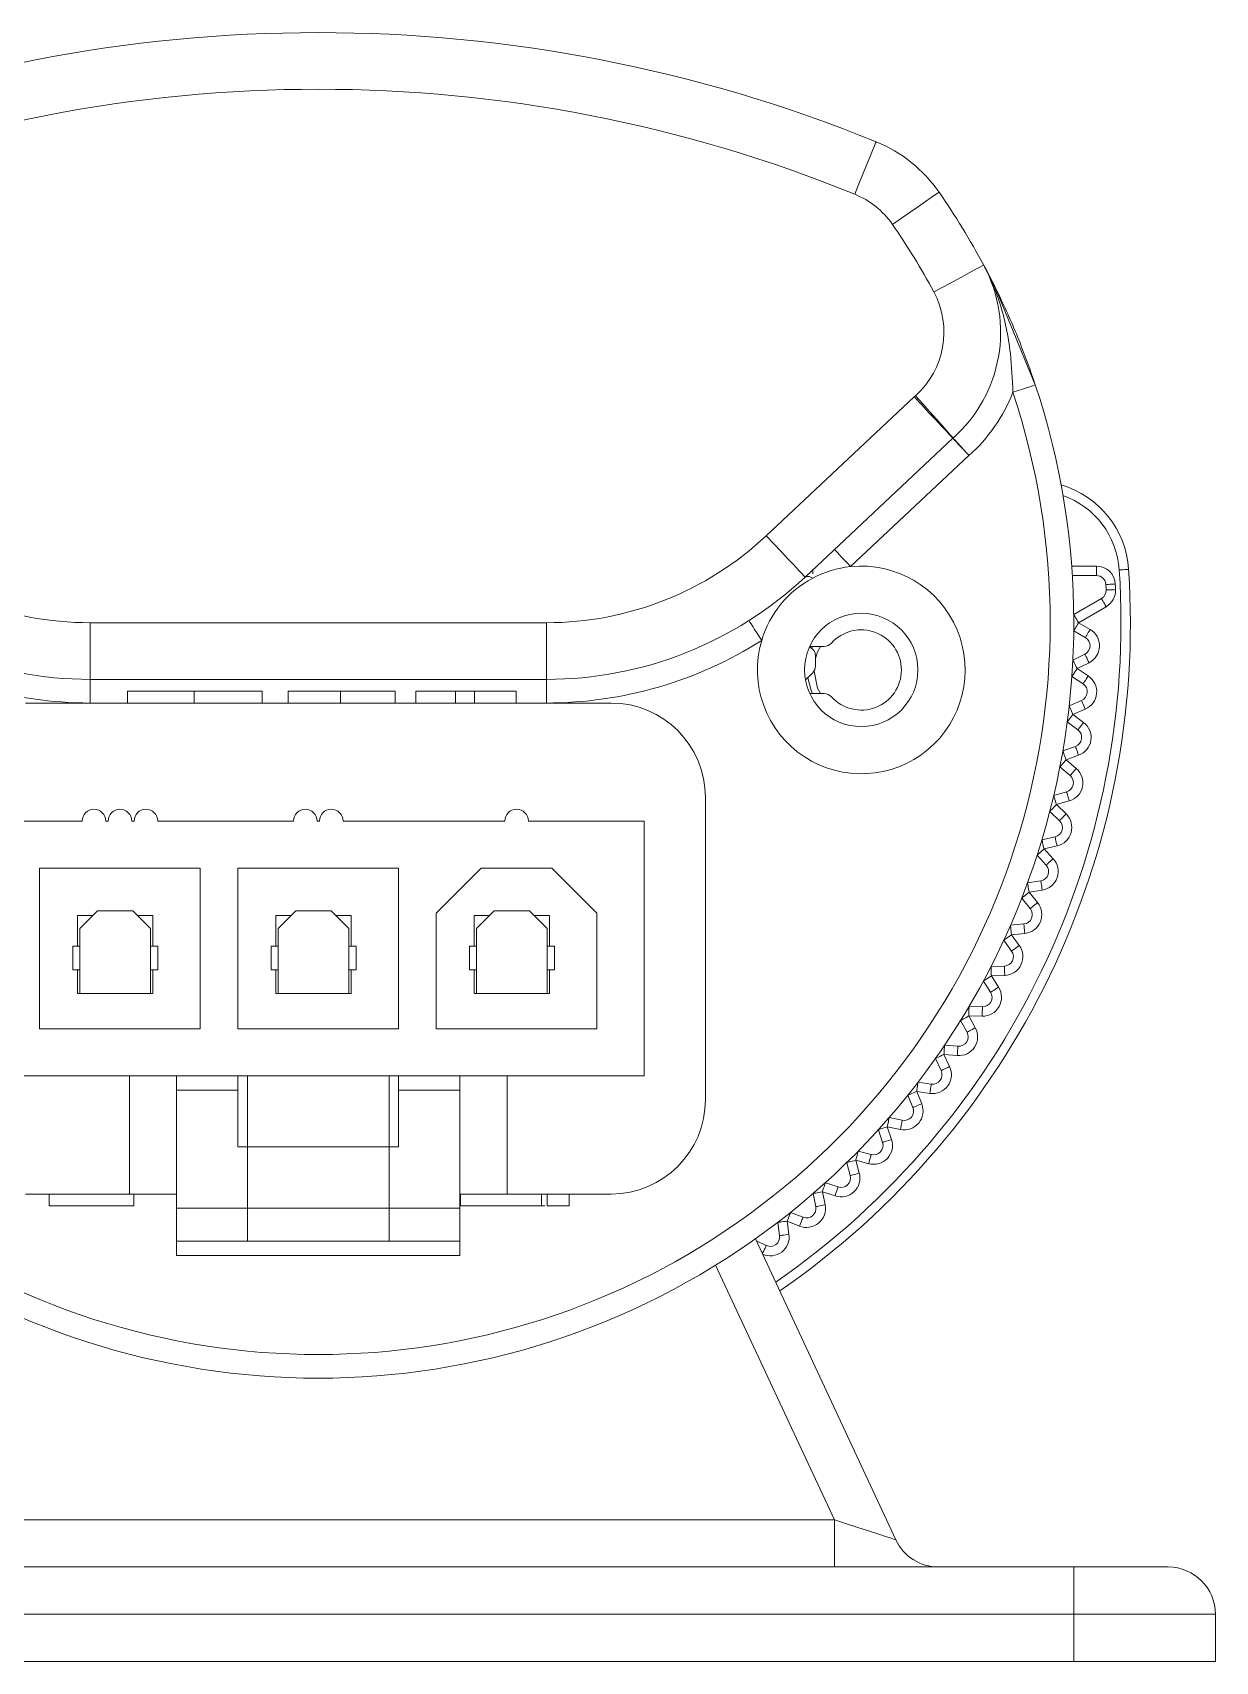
# Model space of a CAD drawing. Header units: inches. Extents: x -11 to 102, y -4 to 18.
# Drawn here: x 101.073 to 102.045, y 5.872 to 7.21 of the extents above; entities that cross this region are included whole.
import ezdxf

# ---------------------------------------------------------------- set-up
doc = ezdxf.new("R2010")
doc.units = ezdxf.units.IN
doc.header["$MEASUREMENT"] = 0

msp = doc.modelspace()

# ---------------------------------------------------------------- linework, layer by layer
at = {"color": 7, "linetype": 'Continuous', "lineweight": 15}
for p, q in [((101.676105, 6.796726), (101.797619, 6.910825)), ((101.829489, 6.876883), (101.707976, 6.762784)), ((101.842656, 6.862635), (101.745422, 6.771334)), ((101.714267, 6.768692), (101.714267, 6.765448)), ((101.947434, 6.764026), (101.927574, 6.764026)), ((101.947434, 6.771786), (101.947434, 6.764026)), ((101.928787, 6.731947), (101.951516, 6.745069)), ((101.955396, 6.738349), (101.932667, 6.725226)), ((101.120486, 6.725226), (101.495505, 6.725226)), ((101.120486, 6.678667), (101.120486, 6.725226)), ((101.495505, 6.678667), (101.495505, 6.725226)), ((101.932667, 6.725226), (101.942173, 6.719739)), ((101.938293, 6.713018), (101.928787, 6.718506)), ((101.723824, 6.705827), (101.711864, 6.705827)), ((101.71656, 6.698067), (101.71656, 6.689641)), ((101.928061, 6.694452), (101.93788, 6.699356)), ((101.714287, 6.684154), (101.708358, 6.678225)), ((101.936405, 6.674984), (101.927249, 6.681036)), ((101.941347, 6.692413), (101.931528, 6.68751)), ((101.931528, 6.68751), (101.940684, 6.681458)), ((101.495505, 6.678667), (101.120486, 6.678667)), ((101.120486, 6.659267), (101.120486, 6.678667)), ((101.151141, 6.659267), (101.151141, 6.668967)), ((101.205969, 6.659267), (101.205969, 6.668967)), ((101.261862, 6.659267), (101.261862, 6.668967)), ((101.283154, 6.659267), (101.283154, 6.668967)), ((101.326205, 6.659267), (101.326205, 6.668967)), ((101.371163, 6.659267), (101.371163, 6.668967)), ((101.388197, 6.659267), (101.388197, 6.668967)), ((101.420845, 6.668967), (101.388197, 6.668967)), ((101.420845, 6.659267), (101.420845, 6.668967)), ((101.43646, 6.668967), (101.420845, 6.668967)), ((101.43646, 6.659267), (101.43646, 6.668967)), ((101.470527, 6.668967), (101.43646, 6.668967)), ((101.470527, 6.659267), (101.470527, 6.668967)), ((101.495505, 6.659267), (101.495505, 6.678667)), ((101.711864, 6.667027), (101.723824, 6.667027)), ((101.548552, 6.659267), (101.067439, 6.659267)), ((101.925071, 6.657069), (101.935169, 6.661371)), ((101.93821, 6.654233), (101.928113, 6.64993)), ((101.932225, 6.637133), (101.923451, 6.643727)), ((101.928113, 6.64993), (101.936887, 6.643337)), ((101.91983, 6.619936), (101.930169, 6.62362)), ((101.932774, 6.616311), (101.922435, 6.612626)), ((101.922435, 6.612626), (101.930795, 6.605515)), ((101.925768, 6.599604), (101.917407, 6.606715)), ((101.912357, 6.583186), (101.922899, 6.58624)), ((101.626151, 6.333351), (101.626151, 6.581668)), ((101.925058, 6.578786), (101.914516, 6.575733)), ((101.914516, 6.575733), (101.922431, 6.56813)), ((101.113998, 6.562268), (101.040279, 6.562268)), ((101.133398, 6.562268), (101.135338, 6.562268)), ((101.154737, 6.562268), (101.156677, 6.562268)), ((101.287626, 6.562268), (101.176077, 6.562268)), ((101.307025, 6.562268), (101.308965, 6.562268)), ((101.461253, 6.562268), (101.328365, 6.562268)), ((101.575712, 6.562268), (101.480653, 6.562268)), ((101.575712, 6.352751), (101.575712, 6.562268)), ((101.917056, 6.562533), (101.90914, 6.570136)), ((101.902678, 6.546955), (101.913385, 6.549366)), ((101.906121, 6.526056), (101.898679, 6.534123)), ((101.91509, 6.541796), (101.904383, 6.539385)), ((101.904383, 6.539385), (101.911825, 6.531317)), ((101.079078, 6.523469), (101.210997, 6.523469)), ((101.079078, 6.391551), (101.079078, 6.523469)), ((101.210997, 6.523469), (101.210997, 6.391551)), ((101.242036, 6.523469), (101.373955, 6.523469)), ((101.242036, 6.391551), (101.242036, 6.523469)), ((101.373955, 6.523469), (101.373955, 6.391551)), ((101.404994, 6.486609), (101.441854, 6.523469)), ((101.441854, 6.523469), (101.500053, 6.523469)), ((101.500053, 6.523469), (101.536912, 6.486609)), ((101.890829, 6.511374), (101.901663, 6.513135)), ((101.893004, 6.490305), (101.886063, 6.498807)), ((101.902907, 6.505475), (101.892074, 6.503715)), ((101.892074, 6.503715), (101.899015, 6.495213)), ((101.110118, 6.484669), (101.122728, 6.484669)), ((101.110118, 6.45945), (101.110118, 6.484669)), ((101.112058, 6.474), (101.122728, 6.484669)), ((101.126608, 6.488549), (101.122728, 6.484669)), ((101.126608, 6.488549), (101.155707, 6.488549)), ((101.155707, 6.488549), (101.159587, 6.484669)), ((101.159587, 6.484669), (101.172197, 6.484669)), ((101.159587, 6.484669), (101.170257, 6.474)), ((101.172197, 6.484669), (101.172197, 6.45945)), ((101.273076, 6.484669), (101.285686, 6.484669)), ((101.273076, 6.45945), (101.273076, 6.484669)), ((101.275016, 6.474), (101.285686, 6.484669)), ((101.289566, 6.488549), (101.285686, 6.484669)), ((101.289566, 6.488549), (101.318665, 6.488549)), ((101.318665, 6.488549), (101.322545, 6.484669)), ((101.322545, 6.484669), (101.335155, 6.484669)), ((101.322545, 6.484669), (101.333215, 6.474)), ((101.335155, 6.484669), (101.335155, 6.45945)), ((101.404994, 6.391551), (101.404994, 6.486609)), ((101.436034, 6.484669), (101.448644, 6.484669)), ((101.436034, 6.45945), (101.436034, 6.484669)), ((101.437974, 6.474), (101.448644, 6.484669)), ((101.452524, 6.488549), (101.448644, 6.484669)), ((101.452524, 6.488549), (101.481623, 6.488549)), ((101.481623, 6.488549), (101.485503, 6.484669)), ((101.485503, 6.484669), (101.498113, 6.484669)), ((101.485503, 6.484669), (101.496173, 6.474)), ((101.498113, 6.484669), (101.498113, 6.45945)), ((101.536912, 6.486609), (101.536912, 6.391551)), ((101.112058, 6.45945), (101.112058, 6.474)), ((101.170257, 6.474), (101.170257, 6.45945)), ((101.275016, 6.45945), (101.275016, 6.474)), ((101.333215, 6.474), (101.333215, 6.45945)), ((101.437974, 6.45945), (101.437974, 6.474)), ((101.496173, 6.474), (101.496173, 6.45945)), ((101.876854, 6.476574), (101.887774, 6.477677)), ((101.888554, 6.469956), (101.877634, 6.468853)), ((101.877634, 6.468853), (101.884049, 6.459948)), ((101.106238, 6.45945), (101.110118, 6.45945)), ((101.106238, 6.44005), (101.106238, 6.45945)), ((101.110118, 6.45945), (101.112058, 6.45945)), ((101.112058, 6.44005), (101.112058, 6.45945)), ((101.170257, 6.45945), (101.172197, 6.45945)), ((101.170257, 6.45945), (101.170257, 6.44005)), ((101.172197, 6.45945), (101.176077, 6.45945)), ((101.176077, 6.45945), (101.176077, 6.44005)), ((101.269196, 6.45945), (101.273076, 6.45945)), ((101.269196, 6.44005), (101.269196, 6.45945)), ((101.273076, 6.45945), (101.275016, 6.45945)), ((101.275016, 6.44005), (101.275016, 6.45945)), ((101.333215, 6.45945), (101.335155, 6.45945)), ((101.333215, 6.45945), (101.333215, 6.44005)), ((101.335155, 6.45945), (101.339035, 6.45945)), ((101.339035, 6.45945), (101.339035, 6.44005)), ((101.432154, 6.45945), (101.436034, 6.45945)), ((101.432154, 6.44005), (101.432154, 6.45945)), ((101.436034, 6.45945), (101.437974, 6.45945)), ((101.437974, 6.44005), (101.437974, 6.45945)), ((101.496173, 6.45945), (101.498113, 6.45945)), ((101.496173, 6.45945), (101.496173, 6.44005)), ((101.498113, 6.45945), (101.501993, 6.45945)), ((101.501993, 6.45945), (101.501993, 6.44005)), ((101.877753, 6.455412), (101.871337, 6.464317)), ((101.110118, 6.44005), (101.106238, 6.44005)), ((101.110118, 6.42065), (101.110118, 6.44005)), ((101.112058, 6.44005), (101.110118, 6.44005)), ((101.112058, 6.42065), (101.112058, 6.44005)), ((101.170257, 6.44005), (101.170257, 6.42065)), ((101.172197, 6.44005), (101.170257, 6.44005)), ((101.172197, 6.44005), (101.172197, 6.42065)), ((101.176077, 6.44005), (101.172197, 6.44005)), ((101.273076, 6.44005), (101.269196, 6.44005)), ((101.273076, 6.42065), (101.273076, 6.44005)), ((101.275016, 6.44005), (101.273076, 6.44005)), ((101.275016, 6.42065), (101.275016, 6.44005)), ((101.333215, 6.44005), (101.333215, 6.42065)), ((101.335155, 6.44005), (101.333215, 6.44005)), ((101.335155, 6.44005), (101.335155, 6.42065)), ((101.339035, 6.44005), (101.335155, 6.44005)), ((101.436034, 6.44005), (101.432154, 6.44005)), ((101.436034, 6.42065), (101.436034, 6.44005)), ((101.437974, 6.44005), (101.436034, 6.44005)), ((101.437974, 6.42065), (101.437974, 6.44005)), ((101.496173, 6.44005), (101.496173, 6.42065)), ((101.498113, 6.44005), (101.496173, 6.44005)), ((101.501993, 6.44005), (101.498113, 6.44005)), ((101.498113, 6.44005), (101.498113, 6.42065)), ((101.860803, 6.44268), (101.871769, 6.443122)), ((101.860422, 6.421503), (101.854556, 6.430779)), ((101.872082, 6.435369), (101.861115, 6.434927)), ((101.861115, 6.434927), (101.866981, 6.42565)), ((101.110118, 6.42065), (101.172197, 6.42065)), ((101.273076, 6.42065), (101.335155, 6.42065)), ((101.436034, 6.42065), (101.498113, 6.42065)), ((101.842578, 6.40206), (101.847873, 6.392446)), ((101.853551, 6.401839), (101.842578, 6.40206)), ((101.842734, 6.409818), (101.853708, 6.409597)), ((101.210997, 6.391551), (101.079078, 6.391551)), ((101.373955, 6.391551), (101.242036, 6.391551)), ((101.536912, 6.391551), (101.404994, 6.391551)), ((101.841076, 6.388702), (101.835781, 6.398316)), ((101.822715, 6.378107), (101.833655, 6.377224)), ((101.819785, 6.35713), (101.81508, 6.367046)), ((101.82209, 6.370372), (101.826796, 6.360456)), ((101.83303, 6.369489), (101.82209, 6.370372)), ((101.249796, 6.352751), (101.040279, 6.352751)), ((101.152797, 6.352751), (101.152797, 6.255752)), ((101.191597, 6.341111), (101.191597, 6.352751)), ((101.242036, 6.341111), (101.242036, 6.352751)), ((101.366195, 6.352751), (101.249796, 6.352751)), ((101.249796, 6.294552), (101.249796, 6.352751)), ((101.366195, 6.294552), (101.366195, 6.352751)), ((101.575712, 6.352751), (101.366195, 6.352751)), ((101.373955, 6.341111), (101.373955, 6.352751)), ((101.424394, 6.352751), (101.424394, 6.341111)), ((101.463193, 6.352751), (101.463193, 6.255752)), ((101.800817, 6.347662), (101.811684, 6.34612)), ((101.242036, 6.341111), (101.191597, 6.341111)), ((101.191597, 6.244113), (101.191597, 6.341111)), ((101.242036, 6.294552), (101.242036, 6.341111)), ((101.424394, 6.341111), (101.373955, 6.341111)), ((101.373955, 6.341111), (101.373955, 6.294552)), ((101.424394, 6.244113), (101.424394, 6.341111)), ((101.796626, 6.3269), (101.792528, 6.337082)), ((101.799727, 6.339979), (101.803825, 6.329797)), ((101.810594, 6.338437), (101.799727, 6.339979)), ((101.777121, 6.318595), (101.787875, 6.3164)), ((101.771684, 6.298124), (101.768209, 6.308535)), ((101.775569, 6.310992), (101.779045, 6.300581)), ((101.786323, 6.308797), (101.775569, 6.310992)), ((101.242036, 6.294552), (101.249796, 6.294552)), ((101.249796, 6.294552), (101.249796, 6.244113)), ((101.249796, 6.294552), (101.366195, 6.294552)), ((101.366195, 6.244113), (101.366195, 6.294552)), ((101.366195, 6.294552), (101.373955, 6.294552)), ((101.74505, 6.270907), (101.74221, 6.281508)), ((101.749705, 6.283517), (101.752546, 6.272915)), ((101.760307, 6.280676), (101.749705, 6.283517)), ((101.751714, 6.291012), (101.762315, 6.288171)), ((101.724687, 6.265013), (101.735098, 6.261538)), ((101.067439, 6.255752), (101.152797, 6.255752)), ((101.086909, 6.246053), (101.086909, 6.255752)), ((101.152797, 6.255752), (101.191597, 6.255752)), ((101.156464, 6.246053), (101.156464, 6.255752)), ((101.424394, 6.255752), (101.463193, 6.255752)), ((101.424826, 6.246053), (101.424826, 6.255752)), ((101.463193, 6.255752), (101.548552, 6.255752)), ((101.491432, 6.246053), (101.491432, 6.255752)), ((101.495958, 6.255752), (101.495958, 6.246053)), ((101.49596, 6.246053), (101.49596, 6.255752)), ((101.514177, 6.246053), (101.514177, 6.255752)), ((101.716822, 6.245347), (101.714626, 6.256101)), ((101.72223, 6.257653), (101.724425, 6.246899)), ((101.73264, 6.254177), (101.72223, 6.257653)), ((101.086909, 6.246053), (101.156464, 6.246053)), ((101.191597, 6.244113), (101.249796, 6.244113)), ((101.191597, 6.216953), (101.191597, 6.244113)), ((101.249796, 6.244113), (101.366195, 6.244113)), ((101.249796, 6.244113), (101.249796, 6.216953)), ((101.366195, 6.216953), (101.366195, 6.244113)), ((101.366195, 6.244113), (101.424394, 6.244113)), ((101.424394, 6.246053), (101.424826, 6.246053)), ((101.424394, 6.216953), (101.424394, 6.244113)), ((101.424826, 6.246053), (101.491432, 6.246053)), ((101.491432, 6.246053), (101.494105, 6.246053)), ((101.49596, 6.246053), (101.514177, 6.246053)), ((101.69614, 6.240694), (101.706322, 6.236596)), ((101.687102, 6.221538), (101.685559, 6.232405)), ((101.693242, 6.233495), (101.694784, 6.222628)), ((101.703424, 6.229397), (101.693242, 6.233495)), ((101.249796, 6.216953), (101.191597, 6.216953)), ((101.191597, 6.216953), (101.191597, 6.205313)), ((101.366195, 6.216953), (101.249796, 6.216953)), ((101.424394, 6.216953), (101.366195, 6.216953)), ((101.424394, 6.205313), (101.424394, 6.216953)), ((101.667228, 6.218932), (101.782543, 5.971638)), ((101.668, 6.217277), (101.676092, 6.213437)), ((101.424394, 6.205313), (101.191597, 6.205313)), ((100.883905, 5.988036), (101.732086, 5.988036)), ((101.732086, 5.949236), (101.732086, 5.988036)), ((100.687203, 5.949236), (101.928787, 5.949236)), ((101.928787, 5.949236), (102.006386, 5.949236)), ((101.928787, 5.910437), (101.928787, 5.949236)), ((101.928787, 5.910437), (100.687203, 5.910437)), ((102.045186, 5.910437), (101.928787, 5.910437)), ((101.928787, 5.871637), (101.928787, 5.910437)), ((102.045186, 5.910437), (102.045186, 5.871637)), ((101.928787, 5.871637), (100.687203, 5.871637)), ((102.045186, 5.871637), (101.928787, 5.871637))]:
    msp.add_line(p, q, dxfattribs=at)
at = {"color": 8, "linetype": 'Continuous', "lineweight": 15}
for p, q in [((101.927039, 6.771786), (101.947434, 6.771786)), ((101.713448, 6.704281), (101.714161, 6.705827)), ((101.732086, 5.988036), (101.634528, 6.19725))]:
    msp.add_line(p, q, dxfattribs=at)
at = {"color": 7, "linetype": 'Continuous', "lineweight": 15, "flags": 128}
for points in [[(101.748773, 7.077393), (101.752197, 7.085806), (101.75549, 7.093896), (101.758525, 7.101351), (101.761185, 7.107886), (101.763368, 7.113249), (101.76499, 7.117234), (101.765988, 7.119688), (101.766326, 7.120517)], [(101.779829, 7.052512), (101.787293, 7.057689), (101.79447, 7.062667), (101.801084, 7.067255), (101.806881, 7.071276), (101.811639, 7.074576), (101.815174, 7.077028), (101.817351, 7.078539), (101.818086, 7.079048)], [(101.813809, 6.997064), (101.82181, 7.001364), (101.829504, 7.005498), (101.836594, 7.009309), (101.842809, 7.012649), (101.847909, 7.01539), (101.851699, 7.017427), (101.854033, 7.018681), (101.854821, 7.019105)], [(101.897202, 6.920721), (101.863899, 7.001548), (101.855856, 7.017171)], [(101.897202, 6.920721), (101.896848, 6.920604), (101.8958, 6.920256), (101.894099, 6.919692), (101.891809, 6.918932), (101.889019, 6.918006), (101.885836, 6.91695), (101.882381, 6.915804), (101.878789, 6.914612)], [(101.797619, 6.910825), (101.803836, 6.904203), (101.809815, 6.897836), (101.815325, 6.891968), (101.820154, 6.886824), (101.824118, 6.882603), (101.827063, 6.879467), (101.828877, 6.877535), (101.829489, 6.876883)], [(101.798703, 6.911816), (101.804739, 6.905028), (101.810544, 6.898502), (101.815893, 6.892487), (101.820582, 6.887215), (101.82443, 6.882888), (101.827289, 6.879673), (101.82905, 6.877693), (101.829644, 6.877025)], [(101.676105, 6.796726), (101.682323, 6.790104), (101.688301, 6.783737), (101.693811, 6.777869), (101.698641, 6.772726), (101.702604, 6.768505), (101.70555, 6.765368), (101.707363, 6.763437), (101.707976, 6.762784)], [(101.732143, 6.785477), (101.732398, 6.785205), (101.733153, 6.7844), (101.73438, 6.783093), (101.736032, 6.781334), (101.738044, 6.779191), (101.74034, 6.776746), (101.742831, 6.774093), (101.745422, 6.771334)], [(101.973901, 6.769131), (101.973752, 6.769121), (101.973312, 6.769092), (101.972596, 6.769045), (101.971633, 6.768982), (101.97046, 6.768904), (101.969121, 6.768816), (101.967669, 6.76872), (101.966158, 6.768621)], [(101.962936, 6.757018), (101.961424, 6.756945), (101.95997, 6.756874), (101.95863, 6.756809), (101.957455, 6.756752), (101.956491, 6.756706), (101.955775, 6.756671), (101.955334, 6.756649), (101.955185, 6.756642)], [(101.963142, 6.752433), (101.96163, 6.75237), (101.960175, 6.75231), (101.958835, 6.752254), (101.95766, 6.752205), (101.956696, 6.752165), (101.955979, 6.752136), (101.955538, 6.752117), (101.955389, 6.752111)], [(101.955396, 6.738349), (101.954639, 6.73966), (101.953911, 6.74092), (101.95324, 6.742082), (101.952652, 6.743101), (101.95217, 6.743936), (101.951811, 6.744557), (101.95159, 6.74494), (101.951516, 6.745069)], [(101.672352, 6.710692), (101.670323, 6.713887), (101.668371, 6.716959), (101.666573, 6.71979), (101.664997, 6.722271), (101.663703, 6.724307), (101.662742, 6.725821), (101.66215, 6.726752), (101.66195, 6.727067)], [(101.932667, 6.725226), (101.93191, 6.726537), (101.931183, 6.727798), (101.930512, 6.72896), (101.929924, 6.729978), (101.929441, 6.730814), (101.929083, 6.731435), (101.928862, 6.731817), (101.928787, 6.731947)], [(101.932667, 6.725226), (101.93191, 6.723915), (101.931183, 6.722655), (101.930512, 6.721493), (101.929924, 6.720474), (101.929441, 6.719639), (101.929083, 6.719018), (101.928862, 6.718635), (101.928787, 6.718506)], [(101.942173, 6.719739), (101.941416, 6.718428), (101.940688, 6.717167), (101.940017, 6.716005), (101.939429, 6.714987), (101.938946, 6.714151), (101.938588, 6.71353), (101.938367, 6.713147), (101.938293, 6.713018)], [(101.71656, 6.695884), (101.718344, 6.701275), (101.720588, 6.705827)], [(101.931528, 6.68751), (101.930851, 6.688864), (101.930201, 6.690166), (101.929601, 6.691367), (101.929076, 6.692419), (101.928645, 6.693282), (101.928324, 6.693923), (101.928127, 6.694318), (101.928061, 6.694452)], [(101.941347, 6.692413), (101.94067, 6.693768), (101.94002, 6.69507), (101.939421, 6.69627), (101.938895, 6.697322), (101.938464, 6.698186), (101.938144, 6.698827), (101.937946, 6.699222), (101.93788, 6.699356)], [(101.720588, 6.667027), (101.718344, 6.671579), (101.7154, 6.685559)], [(101.931528, 6.68751), (101.930693, 6.686247), (101.92989, 6.685032), (101.929151, 6.683913), (101.928502, 6.682932), (101.92797, 6.682127), (101.927575, 6.681529), (101.927331, 6.68116), (101.927249, 6.681036)], [(101.940684, 6.681458), (101.939849, 6.680195), (101.939047, 6.678981), (101.938307, 6.677861), (101.937659, 6.67688), (101.937127, 6.676075), (101.936731, 6.675477), (101.936488, 6.675109), (101.936405, 6.674984)], [(101.928113, 6.64993), (101.927519, 6.651323), (101.926949, 6.652662), (101.926423, 6.653897), (101.925962, 6.654978), (101.925584, 6.655866), (101.925303, 6.656526), (101.92513, 6.656932), (101.925071, 6.657069)], [(101.93821, 6.654233), (101.937617, 6.655625), (101.937046, 6.656964), (101.93652, 6.658199), (101.936059, 6.659281), (101.935681, 6.660168), (101.9354, 6.660828), (101.935227, 6.661234), (101.935169, 6.661371)], [(101.928113, 6.64993), (101.927203, 6.64872), (101.926329, 6.647556), (101.925523, 6.646484), (101.924817, 6.645544), (101.924237, 6.644772), (101.923806, 6.644199), (101.923541, 6.643846), (101.923451, 6.643727)], [(101.936887, 6.643337), (101.935978, 6.642127), (101.935103, 6.640963), (101.934297, 6.63989), (101.933591, 6.63895), (101.933011, 6.638179), (101.93258, 6.637606), (101.932315, 6.637253), (101.932225, 6.637133)], [(101.922435, 6.612626), (101.921454, 6.611473), (101.920511, 6.610364), (101.919642, 6.609342), (101.91888, 6.608447), (101.918255, 6.607711), (101.91779, 6.607165), (101.917504, 6.606829), (101.917407, 6.606715)], [(101.922435, 6.612626), (101.921927, 6.614052), (101.921438, 6.615423), (101.920988, 6.616687), (101.920593, 6.617795), (101.920269, 6.618704), (101.920028, 6.619379), (101.91988, 6.619795), (101.91983, 6.619936)], [(101.932774, 6.616311), (101.932266, 6.617737), (101.931777, 6.619108), (101.931327, 6.620372), (101.930932, 6.621479), (101.930608, 6.622388), (101.930367, 6.623064), (101.930219, 6.62348), (101.930169, 6.62362)], [(101.930795, 6.605515), (101.929815, 6.604362), (101.928871, 6.603253), (101.928002, 6.602231), (101.92724, 6.601335), (101.926615, 6.6006), (101.92615, 6.600054), (101.925864, 6.599718), (101.925768, 6.599604)], [(101.925058, 6.578786), (101.924637, 6.58024), (101.924232, 6.581639), (101.923858, 6.582927), (101.923531, 6.584057), (101.923263, 6.584984), (101.923063, 6.585672), (101.92294, 6.586096), (101.922899, 6.58624)], [(101.914516, 6.575733), (101.913467, 6.574641), (101.912458, 6.573591), (101.911529, 6.572623), (101.910715, 6.571775), (101.910046, 6.571079), (101.909549, 6.570562), (101.909243, 6.570244), (101.90914, 6.570136)], [(101.914516, 6.575733), (101.914094, 6.577187), (101.913689, 6.578585), (101.913316, 6.579874), (101.912989, 6.581003), (101.91272, 6.58193), (101.912521, 6.582619), (101.912398, 6.583043), (101.912357, 6.583186)], [(101.922431, 6.56813), (101.921382, 6.567038), (101.920374, 6.565988), (101.919445, 6.56502), (101.91863, 6.564172), (101.917962, 6.563476), (101.917465, 6.562959), (101.917159, 6.562641), (101.917056, 6.562533)], [(101.904383, 6.539385), (101.90405, 6.540861), (101.90373, 6.542282), (101.903436, 6.54359), (101.903177, 6.544738), (101.902965, 6.545679), (101.902808, 6.546379), (101.902711, 6.546809), (101.902678, 6.546955)], [(101.91509, 6.541796), (101.914758, 6.543273), (101.914438, 6.544693), (101.914143, 6.546002), (101.913885, 6.547149), (101.913673, 6.548091), (101.913515, 6.54879), (101.913418, 6.549221), (101.913385, 6.549366)], [(101.904383, 6.539385), (101.90327, 6.538358), (101.9022, 6.537371), (101.901214, 6.536461), (101.90035, 6.535664), (101.89964, 6.53501), (101.899113, 6.534523), (101.898789, 6.534224), (101.898679, 6.534123)], [(101.911825, 6.531317), (101.910712, 6.530291), (101.909642, 6.529304), (101.908656, 6.528394), (101.907792, 6.527597), (101.907083, 6.526942), (101.906555, 6.526456), (101.906231, 6.526157), (101.906121, 6.526056)], [(101.892074, 6.503715), (101.891831, 6.505209), (101.891598, 6.506646), (101.891382, 6.50797), (101.891194, 6.509131), (101.891039, 6.510083), (101.890924, 6.510791), (101.890853, 6.511227), (101.890829, 6.511374)], [(101.902907, 6.505475), (101.902664, 6.50697), (101.902431, 6.508406), (101.902216, 6.509731), (101.902027, 6.510891), (101.901872, 6.511844), (101.901757, 6.512552), (101.901686, 6.512987), (101.901663, 6.513135)], [(101.892074, 6.503715), (101.890901, 6.502757), (101.889774, 6.501837), (101.888734, 6.500988), (101.887824, 6.500244), (101.887076, 6.499634), (101.886521, 6.499181), (101.886178, 6.498901), (101.886063, 6.498807)], [(101.899015, 6.495213), (101.897843, 6.494255), (101.896715, 6.493335), (101.895676, 6.492486), (101.894765, 6.491743), (101.894017, 6.491132), (101.893462, 6.490679), (101.89312, 6.490399), (101.893004, 6.490305)], [(101.877634, 6.468853), (101.876405, 6.467968), (101.875224, 6.467117), (101.874136, 6.466333), (101.873182, 6.465646), (101.872399, 6.465082), (101.871817, 6.464662), (101.871458, 6.464404), (101.871337, 6.464317)], [(101.877634, 6.468853), (101.877481, 6.470359), (101.877335, 6.471808), (101.8772, 6.473142), (101.877082, 6.474312), (101.876985, 6.475272), (101.876913, 6.475986), (101.876869, 6.476425), (101.876854, 6.476574)], [(101.888554, 6.469956), (101.888401, 6.471462), (101.888255, 6.472911), (101.88812, 6.474246), (101.888002, 6.475416), (101.887905, 6.476376), (101.887833, 6.477089), (101.887789, 6.477529), (101.887774, 6.477677)], [(101.884049, 6.459948), (101.882821, 6.459063), (101.88164, 6.458212), (101.880551, 6.457428), (101.879597, 6.45674), (101.878814, 6.456176), (101.878232, 6.455757), (101.877874, 6.455499), (101.877753, 6.455412)], [(101.861115, 6.434927), (101.861054, 6.436439), (101.860995, 6.437894), (101.860941, 6.439235), (101.860894, 6.440409), (101.860855, 6.441374), (101.860826, 6.44209), (101.860809, 6.442531), (101.860803, 6.44268)], [(101.872082, 6.435369), (101.872021, 6.436881), (101.871962, 6.438336), (101.871908, 6.439676), (101.871861, 6.440851), (101.871822, 6.441816), (101.871793, 6.442532), (101.871775, 6.442973), (101.871769, 6.443122)], [(101.861115, 6.434927), (101.859835, 6.434118), (101.858605, 6.43334), (101.857471, 6.432623), (101.856477, 6.431994), (101.855662, 6.431478), (101.855056, 6.431095), (101.854682, 6.430859), (101.854556, 6.430779)], [(101.866981, 6.42565), (101.865702, 6.424841), (101.864471, 6.424063), (101.863337, 6.423346), (101.862343, 6.422718), (101.861528, 6.422202), (101.860922, 6.421819), (101.860548, 6.421583), (101.860422, 6.421503)], [(101.842578, 6.40206), (101.841252, 6.40133), (101.839977, 6.400627), (101.838802, 6.39998), (101.837772, 6.399413), (101.836926, 6.398947), (101.836298, 6.398601), (101.835912, 6.398388), (101.835781, 6.398316)], [(101.842578, 6.40206), (101.842608, 6.403574), (101.842638, 6.405029), (101.842665, 6.40637), (101.842688, 6.407546), (101.842708, 6.408511), (101.842722, 6.409228), (101.842731, 6.409669), (101.842734, 6.409818)], [(101.853551, 6.401839), (101.853582, 6.403353), (101.853611, 6.404808), (101.853638, 6.406149), (101.853662, 6.407325), (101.853681, 6.40829), (101.853696, 6.409007), (101.853705, 6.409448), (101.853708, 6.409597)], [(101.847873, 6.392446), (101.846547, 6.391716), (101.845272, 6.391014), (101.844097, 6.390366), (101.843067, 6.389799), (101.842222, 6.389333), (101.841594, 6.388987), (101.841207, 6.388774), (101.841076, 6.388702)], [(101.82209, 6.370372), (101.822212, 6.371881), (101.822329, 6.373332), (101.822437, 6.374669), (101.822532, 6.375842), (101.82261, 6.376803), (101.822667, 6.377518), (101.822703, 6.377958), (101.822715, 6.378107)], [(101.83303, 6.369489), (101.833152, 6.370998), (101.833269, 6.372449), (101.833377, 6.373786), (101.833472, 6.374958), (101.83355, 6.37592), (101.833607, 6.376635), (101.833643, 6.377075), (101.833655, 6.377224)], [(101.82209, 6.370372), (101.820723, 6.369723), (101.819407, 6.369099), (101.818195, 6.368524), (101.817133, 6.36802), (101.816261, 6.367606), (101.815613, 6.367299), (101.815214, 6.36711), (101.81508, 6.367046)], [(101.826796, 6.360456), (101.825428, 6.359807), (101.824113, 6.359183), (101.822901, 6.358608), (101.821838, 6.358104), (101.820966, 6.35769), (101.820318, 6.357383), (101.81992, 6.357194), (101.819785, 6.35713)], [(101.799727, 6.339979), (101.79994, 6.341478), (101.800144, 6.34292), (101.800333, 6.344248), (101.800498, 6.345412), (101.800633, 6.346367), (101.800734, 6.347077), (101.800796, 6.347515), (101.800817, 6.347662)], [(101.810594, 6.338437), (101.810806, 6.339936), (101.811011, 6.341377), (101.811199, 6.342706), (101.811365, 6.34387), (101.8115, 6.344825), (101.811601, 6.345535), (101.811663, 6.345973), (101.811684, 6.34612)], [(101.799727, 6.339979), (101.798322, 6.339414), (101.796972, 6.338871), (101.795727, 6.33837), (101.794637, 6.337931), (101.793741, 6.33757), (101.793076, 6.337303), (101.792666, 6.337138), (101.792528, 6.337082)], [(101.775569, 6.310992), (101.775872, 6.312476), (101.776163, 6.313902), (101.776431, 6.315216), (101.776667, 6.316368), (101.77686, 6.317314), (101.777003, 6.318017), (101.777091, 6.318449), (101.777121, 6.318595)], [(101.803825, 6.329797), (101.80242, 6.329232), (101.80107, 6.328689), (101.799825, 6.328188), (101.798734, 6.327749), (101.797839, 6.327389), (101.797174, 6.327121), (101.796764, 6.326956), (101.796626, 6.3269)], [(101.775569, 6.310992), (101.774133, 6.310513), (101.772752, 6.310052), (101.77148, 6.309627), (101.770364, 6.309255), (101.769449, 6.308949), (101.768769, 6.308722), (101.76835, 6.308582), (101.768209, 6.308535)], [(101.786323, 6.308797), (101.786626, 6.31028), (101.786917, 6.311706), (101.787185, 6.313021), (101.78742, 6.314173), (101.787613, 6.315119), (101.787757, 6.315821), (101.787845, 6.316254), (101.787875, 6.3164)], [(101.779045, 6.300581), (101.777609, 6.300102), (101.776228, 6.299641), (101.774955, 6.299216), (101.77384, 6.298844), (101.772925, 6.298538), (101.772244, 6.298311), (101.771826, 6.298171), (101.771684, 6.298124)], [(101.749705, 6.283517), (101.748243, 6.283125), (101.746837, 6.282748), (101.745541, 6.282401), (101.744405, 6.282096), (101.743473, 6.281847), (101.74278, 6.281661), (101.742354, 6.281547), (101.74221, 6.281508)], [(101.749705, 6.283517), (101.750097, 6.284979), (101.750474, 6.286385), (101.750821, 6.287681), (101.751125, 6.288817), (101.751375, 6.289749), (101.751561, 6.290442), (101.751675, 6.290868), (101.751714, 6.291012)], [(101.760307, 6.280676), (101.760699, 6.282138), (101.761075, 6.283544), (101.761423, 6.28484), (101.761727, 6.285976), (101.761977, 6.286908), (101.762162, 6.287601), (101.762277, 6.288027), (101.762315, 6.288171)], [(101.72223, 6.257653), (101.722709, 6.259089), (101.72317, 6.260469), (101.723595, 6.261742), (101.723967, 6.262857), (101.724273, 6.263773), (101.7245, 6.264453), (101.72464, 6.264872), (101.724687, 6.265013)], [(101.752546, 6.272915), (101.751084, 6.272523), (101.749677, 6.272146), (101.748382, 6.271799), (101.747246, 6.271495), (101.746314, 6.271245), (101.745621, 6.271059), (101.745194, 6.270945), (101.74505, 6.270907)], [(101.72223, 6.257653), (101.720746, 6.25735), (101.71932, 6.257059), (101.718006, 6.25679), (101.716853, 6.256555), (101.715908, 6.256362), (101.715205, 6.256219), (101.714773, 6.25613), (101.714626, 6.256101)], [(101.73264, 6.254177), (101.73312, 6.255613), (101.733581, 6.256994), (101.734006, 6.258266), (101.734378, 6.259382), (101.734683, 6.260297), (101.734911, 6.260977), (101.73505, 6.261396), (101.735098, 6.261538)], [(101.693242, 6.233495), (101.693808, 6.234899), (101.694351, 6.23625), (101.694852, 6.237494), (101.695291, 6.238585), (101.695651, 6.23948), (101.695919, 6.240146), (101.696084, 6.240555), (101.69614, 6.240694)], [(101.724425, 6.246899), (101.722942, 6.246596), (101.721515, 6.246305), (101.720201, 6.246037), (101.719049, 6.245801), (101.718103, 6.245608), (101.717401, 6.245465), (101.716968, 6.245377), (101.716822, 6.245347)], [(101.693242, 6.233495), (101.691744, 6.233282), (101.690302, 6.233078), (101.688974, 6.232889), (101.68781, 6.232724), (101.686854, 6.232588), (101.686144, 6.232488), (101.685707, 6.232426), (101.685559, 6.232405)], [(101.703424, 6.229397), (101.70399, 6.230801), (101.704533, 6.232152), (101.705034, 6.233396), (101.705473, 6.234487), (101.705833, 6.235383), (101.706101, 6.236048), (101.706266, 6.236457), (101.706322, 6.236596)], [(101.694784, 6.222628), (101.693286, 6.222416), (101.691844, 6.222211), (101.690516, 6.222022), (101.689352, 6.221857), (101.688396, 6.221722), (101.687686, 6.221621), (101.687249, 6.221559), (101.687102, 6.221538)], [(101.732086, 5.988036), (101.74193, 5.984837), (101.751395, 5.981761), (101.760118, 5.978926), (101.767764, 5.976441), (101.774039, 5.974402), (101.778702, 5.972887), (101.781573, 5.971954), (101.782543, 5.971638)]]:
    msp.add_lwpolyline(points, dxfattribs=at)
at = {"color": 8, "linetype": 'Continuous', "lineweight": 15, "flags": 128}
for points in [[(101.714161, 6.667027), (101.713094, 6.669404), (101.71017, 6.680036)], [(101.672914, 6.206739), (101.673414, 6.207794), (101.674038, 6.209109), (101.674614, 6.210321), (101.675118, 6.211384), (101.675531, 6.212255), (101.675839, 6.212903), (101.676028, 6.213302), (101.676092, 6.213437)]]:
    msp.add_lwpolyline(points, dxfattribs=at)
at = {"color": 7, "linetype": 'Continuous', "lineweight": 15}
msp.add_circle((101.75419, 6.686427), 0.046559, dxfattribs=at)
for centre, radius, start, end in [((101.307995, 5.99447), 1.21575, 67.852408, 112.147592), ((101.307995, 5.99447), 1.169191, 67.852408, 112.147592), ((101.722444, 7.012707), 0.116398, 34.74693, 67.852408), ((101.722444, 7.012707), 0.069839, 34.74693, 67.852408), ((101.307995, 6.725226), 0.620792, 28.254738, 34.74693), ((101.307995, 6.725226), 0.574233, 28.254738, 34.74693), ((101.752291, 6.964002), 0.116398, 311.647922, 28.254738), ((101.752291, 6.964002), 0.069839, 311.647922, 28.254738), ((101.307995, 6.725226), 0.620792, 161.644483, 18.355517), ((101.307995, 6.725226), 0.601392, 161.644483, 18.355517), ((101.834801, 6.871226), 0.054319, 131.647922, 133.197418), ((101.752291, 6.964002), 0.135798, 311.71582, 338.672176), ((101.834801, 6.871226), 0.00776, 131.647922, 133.197418), ((101.89647, 6.764026), 0.077599, 3.772184, 73.606451), ((101.120486, 6.989063), 0.263837, 226.802582, 270), ((101.495505, 6.989063), 0.263837, 270, 313.197418), ((101.120486, 6.989063), 0.310396, 226.802582, 270), ((101.495505, 6.989063), 0.310396, 270, 313.197418), ((101.75419, 6.686427), 0.085359, 163.484464, 95.895628), ((101.75419, 6.686427), 0.085359, 117.895325, 163.484464), ((101.307995, 6.725226), 0.667351, 304.62723, 3.772184), ((101.710372, 6.757242), 0.006038, 49.995841, 113.383675), ((101.75419, 6.686427), 0.085359, 95.895628, 117.895325), ((101.947434, 6.756266), 0.01552, 2.779067, 90), ((101.947434, 6.756266), 0.00776, 2.779067, 90), ((101.947636, 6.751789), 0.00776, 300, 2.377995), ((101.307995, 6.725226), 0.647952, 2.377995, 2.779067), ((101.947636, 6.751789), 0.01552, 300, 2.377995), ((101.307995, 6.725226), 0.655712, 2.377995, 2.779067), ((101.934413, 6.706298), 0.01552, 296.538462, 60), ((101.120486, 6.989063), 0.329796, 237.572422, 270), ((101.495505, 6.989063), 0.329796, 270, 302.427578), ((101.723824, 6.713587), 0.00776, 270, 318.189685), ((101.75419, 6.686427), 0.03298, 221.810315, 138.189685), ((101.934413, 6.706298), 0.00776, 296.538462, 60), ((101.7088, 6.698067), 0.00776, 0, 68.657495), ((101.7088, 6.689641), 0.00776, 315, 0), ((101.932127, 6.66851), 0.01552, 293.076923, 56.538462), ((101.723824, 6.659267), 0.00776, 41.810315, 90), ((101.932127, 6.66851), 0.00776, 293.076923, 56.538462), ((101.548552, 6.581668), 0.077599, 0, 90), ((101.927564, 6.63093), 0.01552, 289.615385, 53.076923), ((101.927564, 6.63093), 0.00776, 289.615385, 53.076923), ((101.92074, 6.593693), 0.00776, 286.153846, 49.615385), ((101.92074, 6.593693), 0.01552, 286.153846, 49.615385), ((101.123698, 6.562268), 0.0097, 0, 180), ((101.145038, 6.562268), 0.0097, 0, 180), ((101.166377, 6.562268), 0.0097, 0, 180), ((101.297326, 6.562268), 0.0097, 0, 180), ((101.318665, 6.562268), 0.0097, 0, 180), ((101.470953, 6.562268), 0.0097, 0, 180), ((101.91168, 6.556937), 0.00776, 282.692308, 46.153846), ((101.91168, 6.556937), 0.01552, 282.692308, 46.153846), ((101.900418, 6.520794), 0.00776, 279.230769, 42.692308), ((101.900418, 6.520794), 0.01552, 279.230769, 42.692308), ((101.886994, 6.485397), 0.01552, 275.769231, 39.230769), ((101.886994, 6.485397), 0.00776, 275.769231, 39.230769), ((101.871457, 6.450876), 0.00776, 272.307692, 35.769231), ((101.871457, 6.450876), 0.01552, 272.307692, 35.769231), ((101.853864, 6.417356), 0.01552, 268.846154, 32.307692), ((101.853864, 6.417356), 0.00776, 268.846154, 32.307692), ((101.834279, 6.384959), 0.01552, 265.384615, 28.846154), ((101.834279, 6.384959), 0.00776, 265.384615, 28.846154), ((101.812774, 6.353803), 0.01552, 261.923077, 25.384615), ((101.812774, 6.353803), 0.00776, 261.923077, 25.384615), ((101.548552, 6.333351), 0.077599, 270, 0), ((101.789427, 6.324003), 0.01552, 258.461538, 21.923077), ((101.789427, 6.324003), 0.00776, 258.461538, 21.923077), ((101.764324, 6.295667), 0.01552, 255, 18.461538), ((101.764324, 6.295667), 0.00776, 255, 18.461538), ((101.737555, 6.268898), 0.01552, 251.538462, 15), ((101.737555, 6.268898), 0.00776, 251.538462, 15), ((101.709219, 6.243795), 0.01552, 248.076923, 11.538462), ((101.709219, 6.243795), 0.00776, 248.076923, 11.538462), ((101.679419, 6.220448), 0.00776, 244.615385, 8.076923), ((101.817707, 5.988036), 0.038799, 205, 270), ((102.006386, 5.910437), 0.038799, 0, 90)]:
    msp.add_arc(centre, radius, start, end, dxfattribs=at)
at = {"color": 8, "linetype": 'Continuous', "lineweight": 15}
for centre, radius, start, end in [((101.89647, 6.764026), 0.069839, 3.772184, 70.385797), ((101.307995, 6.725226), 0.659591, 304.741589, 3.772184), ((101.679419, 6.220448), 0.01552, 246.134582, 8.076923)]:
    msp.add_arc(centre, radius, start, end, dxfattribs=at)
at = {"color": 7, "linetype": 'Continuous', "lineweight": 15}
for points, knots in [([(101.854821, 7.019105), (101.854892, 7.018973), (101.855133, 7.018524), (101.856248, 7.01642), (101.861278, 7.006495), (101.870435, 6.983403), (101.877252, 6.950374), (101.878329, 6.925314), (101.878789, 6.914612)], [0, 0, 0, 0, 0.00418325, 0.01430034, 0.06675956, 0.31609332, 0.70792197, 1, 1, 1, 1]), ([(101.854821, 7.019105), (101.854881, 7.018992), (101.85603, 7.016854), (101.86061, 7.008205), (101.870736, 6.987909), (101.884069, 6.958034), (101.893092, 6.932398), (101.897202, 6.920721)], [0, 0, 0, 0, 0.00380902, 0.07248381, 0.29237556, 0.67769451, 1, 1, 1, 1]), ([(101.829489, 6.876883), (101.829635, 6.876725), (101.829926, 6.87641), (101.832195, 6.873954), (101.835535, 6.87034), (101.838943, 6.866652), (101.84137, 6.864027), (101.842341, 6.862976), (101.842656, 6.862635)], [0, 0, 0, 0, 0.21462714, 0.42926275, 0.6439034, 0.85857311, 0.95406557, 1, 1, 1, 1]), ([(101.829644, 6.877025), (101.829788, 6.876865), (101.830075, 6.876547), (101.832317, 6.874065), (101.835617, 6.870414), (101.838986, 6.86669), (101.841384, 6.86404), (101.842344, 6.86298), (101.842656, 6.862635)], [0, 0, 0, 0, 0.21462739, 0.42926258, 0.6439037, 0.85857289, 0.95406624, 1, 1, 1, 1]), ([(101.205969, 6.668967), (101.197491, 6.668967), (101.180557, 6.668967), (101.161989, 6.668967), (101.152386, 6.668967), (101.151557, 6.668967), (101.151141, 6.668967)], [0, 0, 0, 0, 0.27978377, 0.55880371, 0.77914372, 1, 1, 1, 1]), ([(101.261862, 6.668967), (101.261249, 6.668967), (101.260026, 6.668967), (101.246305, 6.668967), (101.226602, 6.668967), (101.212853, 6.668967), (101.205969, 6.668967)], [0, 0, 0, 0, 0.2805178, 0.55960213, 0.77949571, 1, 1, 1, 1]), ([(101.326205, 6.668967), (101.31928, 6.668967), (101.3055, 6.668967), (101.289778, 6.668967), (101.283852, 6.668967), (101.283387, 6.668967), (101.283154, 6.668967)], [0, 0, 0, 0, 0.28043842, 0.55808274, 0.77865457, 1, 1, 1, 1]), ([(101.371163, 6.668967), (101.37082, 6.668967), (101.370136, 6.668967), (101.359937, 6.668967), (101.343007, 6.668967), (101.331815, 6.668967), (101.326205, 6.668967)], [0, 0, 0, 0, 0.28099627, 0.55941239, 0.77912007, 1, 1, 1, 1])]:
    msp.add_open_spline(points, degree=3, knots=knots, dxfattribs=at)

doc.saveas('drawing.dxf')
